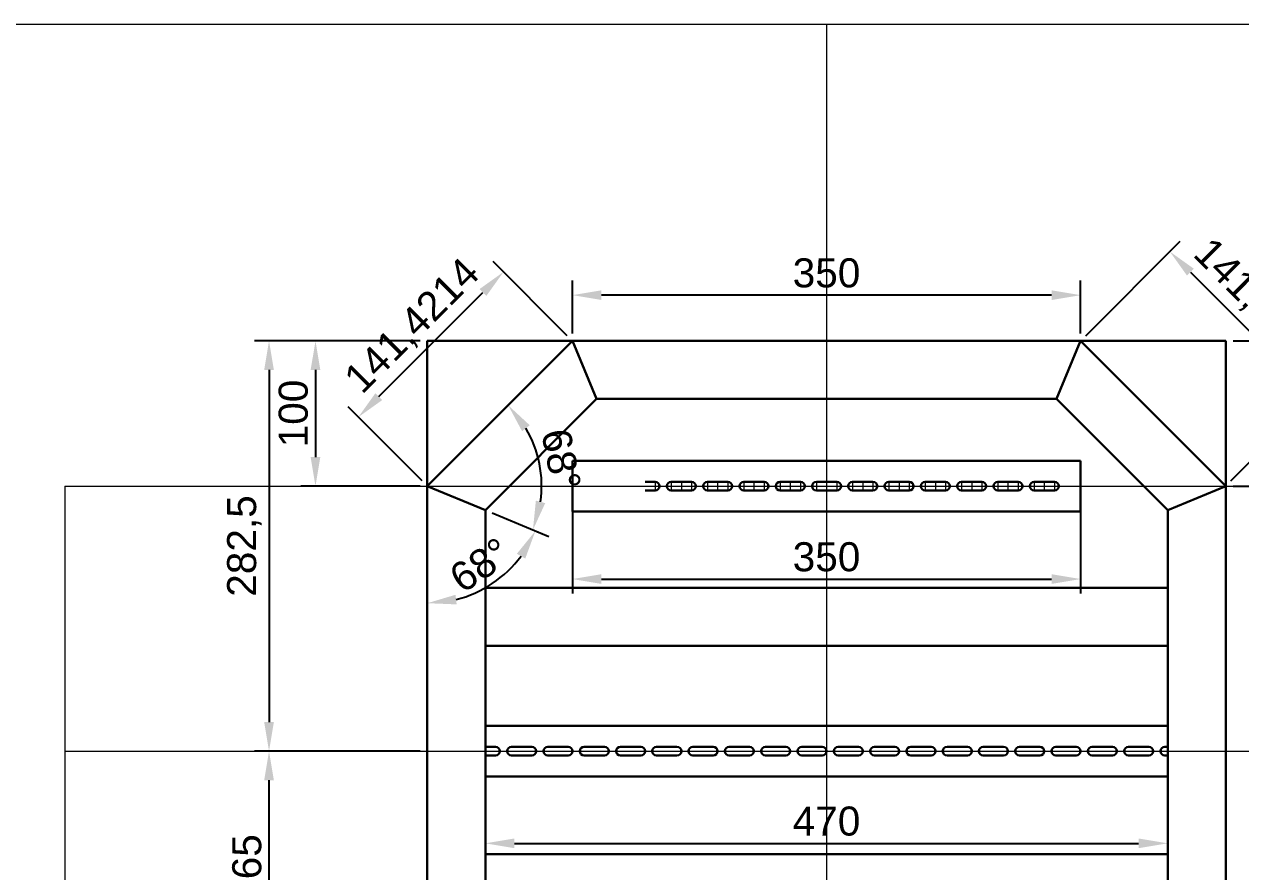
# Model space of a CAD drawing. Header units: millimetres. Extents: x 0 to 53000, y -591 to 24400.
# Drawn here: x 23037 to 23874, y 2660 to 3243 of the extents above; entities that cross this region are included whole.
import ezdxf

# ---------------------------------------------------------------- set-up
doc = ezdxf.new("R2010")
doc.units = ezdxf.units.MM
doc.layers.add('КК перф 40х60', color=6, linetype='Continuous', lineweight=30)
doc.layers.add('Основная', color=7, linetype='Continuous', lineweight=30)
doc.layers.add('Привязки', color=2, linetype='Continuous', lineweight=0, plot=False, transparency=0.8)
doc.layers.add('размеры', color=3, linetype='Continuous')
doc.styles.get("Standard").update_dxf_attribs({"font": 'arial.ttf'})
doc.dimstyles.new('ISO2', dxfattribs={"dimtxt": 20, "dimasz": 20, "dimexe": 10, "dimexo": 5, "dimgap": 5, "dimtad": 1, "dimdec": 4, "dimdsep": 46, "dimlunit": 6, "dimtxsty": 'Standard', "dimcen": 20, "dimadec": 0, "dimazin": 0, "dimtfac": 1, "dimtdec": 4, "dimtmove": 0, "dimatfit": 3, "dimfxl": 1, "dimtolj": 1, "dimtzin": 0, "dimarcsym": 0})

# ---------------------------------------------------------------- blocks, each defined once
blk = doc.blocks.new('*D246')
at = {"layer": 'Defpoints', "color": 0, "transparency": 16777216}
for p in [(23864.11, 2925), (23945.11, 2925), (23864.11, 2325)]:
    blk.add_point(p, dxfattribs=at)
at = {"layer": 'размеры', "color": 0, "lineweight": -2, "transparency": 16777216}
for p, q in [((23869.11, 2925), (23955.11, 2925)), ((23945.11, 2345), (23945.11, 2905)), ((23869.11, 2325), (23955.11, 2325))]:
    blk.add_line(p, q, dxfattribs=at)
at = {"layer": 'размеры', "color": 0, "transparency": 16777216}
for points in [[(23941.77, 2905), (23948.44, 2905), (23945.11, 2925)], [(23941.77, 2345), (23948.44, 2345), (23945.11, 2325)]]:
    blk.add_solid(points, dxfattribs=at)
at = {"layer": 'размеры', "color": 0, "transparency": 16777216, "insert": (23929.9, 2625), "char_height": 20, "attachment_point": 5, "rotation": 90}
blk.add_mtext('\\A1;600', dxfattribs=at)
blk = doc.blocks.new('*D247')
at = {"layer": 'Defpoints', "color": 0, "transparency": 16777216}
for p in [(23414.11, 3056.5), (23414.11, 3025), (23764.11, 3025)]:
    blk.add_point(p, dxfattribs=at)
at = {"layer": 'размеры', "color": 0, "lineweight": -2, "transparency": 16777216}
for p, q in [((23414.11, 3030), (23414.11, 3066.5)), ((23764.11, 3030), (23764.11, 3066.5)), ((23744.11, 3056.5), (23434.11, 3056.5))]:
    blk.add_line(p, q, dxfattribs=at)
at = {"layer": 'размеры', "color": 0, "transparency": 16777216}
for points in [[(23434.11, 3059.83), (23434.11, 3053.17), (23414.11, 3056.5)], [(23744.11, 3059.83), (23744.11, 3053.17), (23764.11, 3056.5)]]:
    blk.add_solid(points, dxfattribs=at)
at = {"layer": 'размеры', "color": 0, "transparency": 16777216, "insert": (23589.11, 3071.72), "char_height": 20, "attachment_point": 5}
blk.add_mtext('\\A1;350', dxfattribs=at)
blk = doc.blocks.new('*D200')
at = {"layer": 'Defpoints', "color": 0, "transparency": 16777216}
for p in [(23764.11, 3025), (23925.61, 2986.5), (23864.11, 2925)]:
    blk.add_point(p, dxfattribs=at)
at = {"layer": 'размеры', "color": 0, "lineweight": -2, "transparency": 16777216}
for p, q in [((23767.64, 3028.54), (23832.68, 3093.57)), ((23839.75, 3072.36), (23911.47, 3000.64)), ((23867.64, 2928.54), (23932.68, 2993.57))]:
    blk.add_line(p, q, dxfattribs=at)
at = {"layer": 'размеры', "color": 0, "transparency": 16777216}
for points in [[(23842.11, 3074.71), (23837.39, 3070), (23825.61, 3086.5)], [(23913.82, 3003), (23909.11, 2998.29), (23925.61, 2986.5)]]:
    blk.add_solid(points, dxfattribs=at)
at = {"layer": 'размеры', "color": 0, "transparency": 16777216, "insert": (23887.64, 3048.53), "char_height": 20, "attachment_point": 5, "rotation": 315}
blk.add_mtext('\\A1;141,4214', dxfattribs=at)
blk = doc.blocks.new('*D248')
at = {"layer": 'Defpoints', "color": 0, "transparency": 16777216}
for p in [(23366.61, 3072.5), (23414.11, 3025), (23314.11, 2925)]:
    blk.add_point(p, dxfattribs=at)
at = {"layer": 'размеры', "color": 0, "lineweight": -2, "transparency": 16777216}
for p, q in [((23410.57, 3028.54), (23359.54, 3079.57)), ((23280.75, 2986.64), (23352.47, 3058.36)), ((23310.57, 2928.54), (23259.54, 2979.57))]:
    blk.add_line(p, q, dxfattribs=at)
at = {"layer": 'размеры', "color": 0, "transparency": 16777216}
for points in [[(23350.11, 3060.71), (23354.82, 3056), (23366.61, 3072.5)], [(23278.39, 2989), (23283.11, 2984.29), (23266.61, 2972.5)]]:
    blk.add_solid(points, dxfattribs=at)
at = {"layer": 'размеры', "color": 0, "transparency": 16777216, "insert": (23304.57, 3034.53), "char_height": 20, "attachment_point": 5, "rotation": 45}
blk.add_mtext('\\A1;141,4214', dxfattribs=at)
blk = doc.blocks.new('*D201')
at = {"layer": 'Defpoints', "color": 0, "transparency": 16777216}
for p in [(23414.11, 2942.5), (23764.11, 2942.5), (23764.11, 2861)]:
    blk.add_point(p, dxfattribs=at)
at = {"layer": 'размеры', "color": 0, "lineweight": -2, "transparency": 16777216}
for p, q in [((23414.11, 2937.5), (23414.11, 2851)), ((23764.11, 2937.5), (23764.11, 2851)), ((23434.11, 2861), (23744.11, 2861))]:
    blk.add_line(p, q, dxfattribs=at)
at = {"layer": 'размеры', "color": 0, "transparency": 16777216}
for points in [[(23434.11, 2864.33), (23434.11, 2857.67), (23414.11, 2861)], [(23744.11, 2864.33), (23744.11, 2857.67), (23764.11, 2861)]]:
    blk.add_solid(points, dxfattribs=at)
at = {"layer": 'размеры', "color": 0, "transparency": 16777216, "insert": (23589.11, 2876.22), "char_height": 20, "attachment_point": 5}
blk.add_mtext('\\A1;350', dxfattribs=at)
blk = doc.blocks.new('*D250')
at = {"layer": 'Defpoints', "color": 0, "transparency": 16777216}
for p in [(23354.11, 2725), (23824.11, 2725), (23824.11, 2679)]:
    blk.add_point(p, dxfattribs=at)
at = {"layer": 'размеры', "color": 0, "lineweight": -2, "transparency": 16777216}
for p, q in [((23354.11, 2720), (23354.11, 2669)), ((23824.11, 2720), (23824.11, 2669)), ((23374.11, 2679), (23804.11, 2679))]:
    blk.add_line(p, q, dxfattribs=at)
at = {"layer": 'размеры', "color": 0, "transparency": 16777216}
for points in [[(23374.11, 2682.33), (23374.11, 2675.67), (23354.11, 2679)], [(23804.11, 2682.33), (23804.11, 2675.67), (23824.11, 2679)]]:
    blk.add_solid(points, dxfattribs=at)
at = {"layer": 'размеры', "color": 0, "transparency": 16777216, "insert": (23589.11, 2694.21), "char_height": 20, "attachment_point": 5}
blk.add_mtext('\\A1;470', dxfattribs=at)
blk = doc.blocks.new('*D253')
at = {"layer": 'Defpoints', "color": 0, "transparency": 16777216}
for p in [(23314.11, 2925), (23314.11, 2925), (23354.11, 2908.43), (23344.96, 2850.51), (23314.11, 2650)]:
    blk.add_point(p, dxfattribs=at)
at = {"layer": 'размеры', "color": 0, "lineweight": -2, "transparency": 16777216}
blk.add_line((23358.73, 2906.52), (23397.83, 2890.32), dxfattribs=at)
blk.add_arc((23314.11, 2925), 80.62, 284.25003, 323.24997, dxfattribs=at)
at = {"layer": 'размеры', "color": 0, "transparency": 16777216}
for points in [[(23375.81, 2878.41), (23381.6, 2875.11), (23388.59, 2894.15)], [(23334.37, 2843.55), (23333.54, 2850.17), (23314.11, 2844.38)]]:
    blk.add_solid(points, dxfattribs=at)
at = {"layer": 'размеры', "color": 0, "transparency": 16777216, "insert": (23350.45, 2870.61), "char_height": 20, "attachment_point": 5, "rotation": 33.75}
blk.add_mtext('\\A1;68°', dxfattribs=at)
blk = doc.blocks.new('*D254')
at = {"layer": 'Defpoints', "color": 0, "transparency": 16777216}
for p in [(23384.82, 2995.71), (23314.11, 2925), (23314.11, 2925), (23392.88, 2925), (23354.11, 2908.43)]:
    blk.add_point(p, dxfattribs=at)
at = {"layer": 'размеры', "color": 0, "lineweight": -2, "transparency": 16777216}
blk.add_line((23358.73, 2906.52), (23396.12, 2891.03), dxfattribs=at)
blk.add_arc((23314.11, 2925), 78.77, 352.08664, 30.41336, dxfattribs=at)
at = {"layer": 'размеры', "color": 0, "transparency": 16777216}
for points in [[(23379.4, 2962.84), (23384.68, 2966.92), (23369.81, 2980.7)], [(23395.35, 2913.28), (23388.91, 2915.03), (23386.88, 2894.86)]]:
    blk.add_solid(points, dxfattribs=at)
at = {"layer": 'размеры', "color": 0, "transparency": 16777216, "insert": (23406.29, 2943.34), "char_height": 20, "attachment_point": 5, "rotation": 281.25}
blk.add_mtext('\\A1;68°', dxfattribs=at)
blk = doc.blocks.new('*D255')
at = {"layer": 'Defpoints', "color": 0, "transparency": 16777216}
for p in [(23314.11, 3025), (23237.11, 2925), (23314.11, 2925)]:
    blk.add_point(p, dxfattribs=at)
at = {"layer": 'размеры', "color": 0, "lineweight": -2, "transparency": 16777216}
for p, q in [((23309.11, 3025), (23227.11, 3025)), ((23237.11, 3005), (23237.11, 2945)), ((23309.11, 2925), (23227.11, 2925))]:
    blk.add_line(p, q, dxfattribs=at)
at = {"layer": 'размеры', "color": 0, "transparency": 16777216}
for points in [[(23233.77, 3005), (23240.44, 3005), (23237.11, 3025)], [(23233.77, 2945), (23240.44, 2945), (23237.11, 2925)]]:
    blk.add_solid(points, dxfattribs=at)
at = {"layer": 'размеры', "color": 0, "transparency": 16777216, "insert": (23221.9, 2975), "char_height": 20, "attachment_point": 5, "rotation": 90}
blk.add_mtext('\\A1;100', dxfattribs=at)
blk = doc.blocks.new('*D203')
at = {"layer": 'Defpoints', "color": 0, "transparency": 16777216}
for p in [(23314.11, 3025), (23205.11, 2742.5), (23314.11, 2742.5)]:
    blk.add_point(p, dxfattribs=at)
at = {"layer": 'размеры', "color": 0, "lineweight": -2, "transparency": 16777216}
for p, q in [((23309.11, 3025), (23195.11, 3025)), ((23205.11, 3005), (23205.11, 2762.5)), ((23309.11, 2742.5), (23195.11, 2742.5))]:
    blk.add_line(p, q, dxfattribs=at)
at = {"layer": 'размеры', "color": 0, "transparency": 16777216}
for points in [[(23201.77, 3005), (23208.44, 3005), (23205.11, 3025)], [(23201.77, 2762.5), (23208.44, 2762.5), (23205.11, 2742.5)]]:
    blk.add_solid(points, dxfattribs=at)
at = {"layer": 'размеры', "color": 0, "transparency": 16777216, "insert": (23188.09, 2883.75), "char_height": 20, "attachment_point": 5, "rotation": 90}
blk.add_mtext('\\A1;282,5', dxfattribs=at)
blk = doc.blocks.new('*D204')
at = {"layer": 'Defpoints', "color": 0, "transparency": 16777216}
for p in [(23205.11, 2742.5), (23314.11, 2742.5), (23354.11, 2577.5)]:
    blk.add_point(p, dxfattribs=at)
at = {"layer": 'размеры', "color": 0, "lineweight": -2, "transparency": 16777216}
for p, q in [((23309.11, 2742.5), (23195.11, 2742.5)), ((23205.11, 2597.5), (23205.11, 2722.5)), ((23349.11, 2577.5), (23195.11, 2577.5))]:
    blk.add_line(p, q, dxfattribs=at)
at = {"layer": 'размеры', "color": 0, "transparency": 16777216}
for points in [[(23201.77, 2722.5), (23208.44, 2722.5), (23205.11, 2742.5)], [(23201.77, 2597.5), (23208.44, 2597.5), (23205.11, 2577.5)]]:
    blk.add_solid(points, dxfattribs=at)
at = {"layer": 'размеры', "color": 0, "transparency": 16777216, "insert": (23189.9, 2662.01), "char_height": 20, "attachment_point": 5, "rotation": 90}
blk.add_mtext('\\A1;165', dxfattribs=at)
blk = doc.blocks.new('*D252')
at = {"layer": 'Defpoints', "color": 0, "transparency": 16777216}
for p in [(23864.11, 3025), (23864.11, 2275), (24003.27, 2275)]:
    blk.add_point(p, dxfattribs=at)
at = {"layer": 'размеры', "color": 0, "lineweight": -2, "transparency": 16777216}
for p, q in [((23869.11, 3025), (24013.27, 3025)), ((24003.27, 3005), (24003.27, 2295)), ((23869.11, 2275), (24013.27, 2275))]:
    blk.add_line(p, q, dxfattribs=at)
at = {"layer": 'размеры', "color": 0, "transparency": 16777216}
for points in [[(23999.93, 3005), (24006.6, 3005), (24003.27, 3025)], [(23999.93, 2295), (24006.6, 2295), (24003.27, 2275)]]:
    blk.add_solid(points, dxfattribs=at)
at = {"layer": 'размеры', "color": 0, "transparency": 16777216, "insert": (23988.06, 2650), "char_height": 20, "attachment_point": 5, "rotation": 90}
blk.add_mtext('\\A1;750', dxfattribs=at)

msp = doc.modelspace()

# ---------------------------------------------------------------- linework, layer by layer
at = {"layer": 'КК перф 40х60'}
for p, q in [((23314.1081, 2925), (23414.1081, 3025)), ((23414.1081, 3025), (23589.1081, 3025)), ((23414.1081, 3025), (23430.67664, 2985)), ((23764.1081, 3025), (23589.1081, 3025)), ((23764.1081, 3025), (23747.53955, 2985)), ((23864.1081, 2925), (23764.1081, 3025)), ((23314.1081, 2925), (23384.81877, 2995.71068)), ((23864.1081, 2925), (23793.39742, 2995.71068)), ((23430.67664, 2985), (23354.1081, 2908.43146)), ((23589.1081, 2985), (23430.67664, 2985)), ((23589.1081, 2985), (23747.53955, 2985)), ((23747.53955, 2985), (23824.1081, 2908.43146)), ((23314.1081, 2925), (23314.1081, 2650)), ((23354.1081, 2908.43146), (23314.1081, 2925)), ((23314.1081, 2925), (23354.1081, 2908.43146)), ((23824.1081, 2908.43146), (23864.1081, 2925)), ((23864.1081, 2925), (23824.1081, 2908.43146)), ((23864.1081, 2925), (23864.1081, 2650)), ((23354.1081, 2650), (23354.1081, 2908.43146)), ((23824.1081, 2650), (23824.1081, 2908.43146)), ((23354.1081, 2815), (23354.1081, 2855)), ((23354.1081, 2855), (23824.1081, 2855)), ((23354.1081, 2825), (23354.1081, 2815)), ((23354.1081, 2815), (23824.1081, 2815)), ((23354.1081, 2671.56854), (23824.1081, 2671.56854))]:
    msp.add_line(p, q, dxfattribs=at)
at = {"layer": 'Основная'}
for p, q in [((23314.1081, 3025), (23864.1081, 3025)), ((23314.1081, 2275), (23314.1081, 3025)), ((23314.1081, 3025), (23414.1081, 3025)), ((23314.1081, 3025), (23314.1081, 2925)), ((23314.1081, 2925), (23414.1081, 3025)), ((23864.1081, 2925), (23764.1081, 3025)), ((23864.1081, 3025), (23864.1081, 2275)), ((23414.10809, 2942.5), (23414.1081, 2907.5)), ((23414.10809, 2942.5), (23764.1081, 2942.5)), ((23730.67664, 2942.5), (23747.53955, 2942.5)), ((23764.1081, 2942.5), (23764.1081, 2907.5)), ((23471.1081, 2927.99998), (23464.1081, 2927.99998)), ((23474.1081, 2924.99998), (23474.1081, 2924.99998)), ((23489.1081, 2928.00001), (23482.1081, 2928.00001)), ((23496.1081, 2928), (23489.1081, 2928)), ((23499.1081, 2925), (23499.1081, 2925)), ((23514.1081, 2927.99999), (23507.1081, 2927.99999)), ((23521.1081, 2927.99999), (23514.1081, 2927.99999)), ((23524.1081, 2924.99999), (23524.1081, 2924.99999)), ((23539.1081, 2927.99999), (23532.1081, 2927.99999)), ((23546.1081, 2927.99999), (23539.1081, 2927.99999)), ((23549.1081, 2924.99999), (23549.1081, 2924.99999)), ((23564.1081, 2928), (23557.1081, 2928)), ((23571.1081, 2927.99999), (23564.1081, 2927.99999)), ((23574.1081, 2924.99999), (23574.1081, 2924.99999)), ((23589.1081, 2928.00001), (23582.1081, 2928.00001)), ((23596.1081, 2928), (23589.1081, 2928)), ((23599.1081, 2925), (23599.1081, 2925)), ((23614.1081, 2928.00001), (23607.1081, 2928.00001)), ((23614.1081, 2928.00001), (23607.1081, 2928.00001)), ((23621.1081, 2928.00001), (23614.1081, 2928.00001)), ((23621.1081, 2928), (23614.1081, 2928)), ((23624.1081, 2925.00001), (23624.1081, 2925.00001)), ((23624.1081, 2925), (23624.1081, 2925)), ((23639.1081, 2928.00002), (23632.1081, 2928.00002)), ((23646.1081, 2928.00001), (23639.1081, 2928.00001)), ((23649.1081, 2925.00001), (23649.1081, 2925.00001)), ((23664.1081, 2928.00002), (23657.1081, 2928.00002)), ((23671.1081, 2928.00002), (23664.1081, 2928.00002)), ((23674.1081, 2925.00002), (23674.1081, 2925.00002)), ((23689.1081, 2928.00001), (23682.1081, 2928.00001)), ((23696.1081, 2928), (23689.1081, 2928)), ((23699.1081, 2925), (23699.1081, 2925)), ((23714.1081, 2928.00001), (23707.1081, 2928.00001)), ((23721.1081, 2928.00001), (23714.1081, 2928.00001)), ((23724.1081, 2925.00001), (23724.1081, 2925.00001)), ((23739.1081, 2928.00002), (23732.1081, 2928.00002)), ((23746.1081, 2928.00001), (23739.1081, 2928.00001)), ((23749.1081, 2925.00001), (23749.1081, 2925.00001)), ((23464.1081, 2921.99998), (23471.1081, 2921.99998)), ((23482.1081, 2922.00001), (23489.1081, 2922.00001)), ((23489.1081, 2922), (23496.1081, 2922)), ((23507.1081, 2921.99999), (23514.1081, 2921.99999)), ((23514.1081, 2921.99999), (23521.1081, 2921.99999)), ((23532.1081, 2921.99999), (23539.1081, 2921.99999)), ((23539.1081, 2921.99999), (23546.1081, 2921.99999)), ((23557.1081, 2922), (23564.1081, 2922)), ((23564.1081, 2921.99999), (23571.1081, 2921.99999)), ((23582.1081, 2922.00001), (23589.1081, 2922.00001)), ((23589.1081, 2922), (23596.1081, 2922)), ((23607.1081, 2922.00001), (23614.1081, 2922.00001)), ((23607.1081, 2922.00001), (23614.1081, 2922.00001)), ((23614.1081, 2922.00001), (23621.1081, 2922.00001)), ((23614.1081, 2922), (23621.1081, 2922)), ((23632.1081, 2922.00002), (23639.1081, 2922.00002)), ((23639.1081, 2922.00001), (23646.1081, 2922.00001)), ((23657.1081, 2922.00002), (23664.1081, 2922.00002)), ((23664.1081, 2922.00002), (23671.1081, 2922.00002)), ((23682.1081, 2922.00001), (23689.1081, 2922.00001)), ((23689.1081, 2922), (23696.1081, 2922)), ((23707.1081, 2922.00001), (23714.1081, 2922.00001)), ((23714.1081, 2922.00001), (23721.1081, 2922.00001)), ((23732.1081, 2922.00002), (23739.1081, 2922.00002)), ((23739.1081, 2922.00001), (23746.1081, 2922.00001)), ((23414.1081, 2907.5), (23455.67664, 2907.50001)), ((23455.67664, 2907.5), (23480.67664, 2907.50001)), ((23480.67664, 2907.50001), (23589.1081, 2907.50001)), ((23589.1081, 2907.5), (23730.67664, 2907.5)), ((23730.67664, 2907.5), (23764.1081, 2907.5)), ((23354.1081, 2760), (23379.1081, 2760)), ((23379.1081, 2760), (23404.1081, 2760)), ((23404.1081, 2760), (23429.1081, 2760)), ((23429.1081, 2760), (23454.1081, 2760)), ((23454.1081, 2760), (23479.1081, 2760)), ((23479.1081, 2760), (23504.1081, 2760)), ((23504.1081, 2760), (23529.1081, 2760)), ((23529.1081, 2760), (23554.1081, 2760)), ((23554.1081, 2760), (23579.1081, 2760)), ((23579.1081, 2760), (23604.1081, 2760)), ((23604.1081, 2760), (23629.1081, 2760)), ((23629.1081, 2760), (23654.1081, 2760)), ((23654.1081, 2760), (23679.1081, 2760)), ((23679.1081, 2760), (23704.1081, 2760)), ((23704.1081, 2760), (23729.1081, 2760)), ((23729.1081, 2760), (23754.1081, 2760)), ((23754.1081, 2760), (23779.1081, 2760)), ((23779.1081, 2760), (23804.1081, 2760)), ((23804.1081, 2760), (23824.1081, 2760)), ((23361.10809, 2745.5), (23354.1081, 2745.5)), ((23364.10809, 2742.5), (23364.10809, 2742.5)), ((23379.1081, 2745.50001), (23372.10809, 2745.50001)), ((23386.10809, 2745.5), (23379.1081, 2745.5)), ((23389.10809, 2742.5), (23389.10809, 2742.5)), ((23404.1081, 2745.50001), (23397.10809, 2745.50001)), ((23411.10809, 2745.5), (23404.1081, 2745.5)), ((23414.10809, 2742.5), (23414.10809, 2742.5)), ((23429.1081, 2745.50001), (23422.10809, 2745.50001)), ((23436.10809, 2745.5), (23429.1081, 2745.5)), ((23439.10809, 2742.5), (23439.10809, 2742.5)), ((23454.1081, 2745.50001), (23447.10809, 2745.50001)), ((23461.10809, 2745.5), (23454.1081, 2745.5)), ((23464.10809, 2742.5), (23464.10809, 2742.5)), ((23479.1081, 2745.50001), (23472.10809, 2745.50001)), ((23486.10809, 2745.5), (23479.1081, 2745.5)), ((23489.10809, 2742.5), (23489.10809, 2742.5)), ((23504.1081, 2745.50001), (23497.10809, 2745.50001)), ((23511.10809, 2745.5), (23504.1081, 2745.5)), ((23514.10809, 2742.5), (23514.10809, 2742.5)), ((23529.1081, 2745.50001), (23522.10809, 2745.50001)), ((23536.10809, 2745.5), (23529.1081, 2745.5)), ((23539.10809, 2742.5), (23539.10809, 2742.5)), ((23554.1081, 2745.50001), (23547.10809, 2745.50001)), ((23561.10809, 2745.5), (23554.1081, 2745.5)), ((23564.10809, 2742.5), (23564.10809, 2742.5)), ((23579.1081, 2745.50001), (23572.10809, 2745.50001)), ((23586.10809, 2745.5), (23579.1081, 2745.5)), ((23589.10809, 2742.5), (23589.10809, 2742.5)), ((23604.1081, 2745.50001), (23597.10809, 2745.50001)), ((23611.10809, 2745.5), (23604.1081, 2745.5)), ((23614.10809, 2742.5), (23614.10809, 2742.5)), ((23629.1081, 2745.50001), (23622.10809, 2745.50001)), ((23636.10809, 2745.5), (23629.1081, 2745.5)), ((23639.10809, 2742.5), (23639.10809, 2742.5)), ((23654.1081, 2745.50001), (23647.10809, 2745.50001)), ((23661.10809, 2745.5), (23654.1081, 2745.5)), ((23664.10809, 2742.5), (23664.10809, 2742.5)), ((23679.1081, 2745.50001), (23672.10809, 2745.50001)), ((23686.10809, 2745.5), (23679.1081, 2745.5)), ((23689.10809, 2742.5), (23689.10809, 2742.5)), ((23704.1081, 2745.50001), (23697.10809, 2745.50001)), ((23711.10809, 2745.5), (23704.1081, 2745.5)), ((23714.10809, 2742.5), (23714.10809, 2742.5)), ((23729.1081, 2745.50001), (23722.10809, 2745.50001)), ((23736.10809, 2745.5), (23729.1081, 2745.5)), ((23739.10809, 2742.5), (23739.10809, 2742.5)), ((23754.1081, 2745.50001), (23747.10809, 2745.50001)), ((23761.10809, 2745.5), (23754.1081, 2745.5)), ((23764.10809, 2742.5), (23764.10809, 2742.5)), ((23779.1081, 2745.50001), (23772.10809, 2745.50001)), ((23786.10809, 2745.5), (23779.1081, 2745.5)), ((23789.10809, 2742.5), (23789.10809, 2742.5)), ((23804.1081, 2745.50001), (23797.10809, 2745.50001)), ((23811.10809, 2745.5), (23804.1081, 2745.5)), ((23814.10809, 2742.5), (23814.10809, 2742.5)), ((23824.1081, 2745.50001), (23822.10809, 2745.50001)), ((23354.1081, 2739.5), (23361.10809, 2739.5)), ((23372.10809, 2739.50001), (23379.1081, 2739.50001)), ((23379.1081, 2739.5), (23386.10809, 2739.5)), ((23397.10809, 2739.50001), (23404.1081, 2739.50001)), ((23404.1081, 2739.5), (23411.10809, 2739.5)), ((23422.10809, 2739.50001), (23429.1081, 2739.50001)), ((23429.1081, 2739.5), (23436.10809, 2739.5)), ((23447.10809, 2739.50001), (23454.1081, 2739.50001)), ((23454.1081, 2739.5), (23461.10809, 2739.5)), ((23472.10809, 2739.50001), (23479.1081, 2739.50001)), ((23479.1081, 2739.5), (23486.10809, 2739.5)), ((23497.10809, 2739.50001), (23504.1081, 2739.50001)), ((23504.1081, 2739.5), (23511.10809, 2739.5)), ((23522.10809, 2739.50001), (23529.1081, 2739.50001)), ((23529.1081, 2739.5), (23536.10809, 2739.5)), ((23547.10809, 2739.50001), (23554.1081, 2739.50001)), ((23554.1081, 2739.5), (23561.10809, 2739.5)), ((23572.10809, 2739.50001), (23579.1081, 2739.50001)), ((23579.1081, 2739.5), (23586.10809, 2739.5)), ((23597.10809, 2739.50001), (23604.1081, 2739.50001)), ((23604.1081, 2739.5), (23611.10809, 2739.5)), ((23622.10809, 2739.50001), (23629.1081, 2739.50001)), ((23629.1081, 2739.5), (23636.10809, 2739.5)), ((23647.10809, 2739.50001), (23654.1081, 2739.50001)), ((23654.1081, 2739.5), (23661.10809, 2739.5)), ((23672.10809, 2739.50001), (23679.1081, 2739.50001)), ((23679.1081, 2739.5), (23686.10809, 2739.5)), ((23697.10809, 2739.50001), (23704.1081, 2739.50001)), ((23704.1081, 2739.5), (23711.10809, 2739.5)), ((23722.10809, 2739.50001), (23729.1081, 2739.50001)), ((23729.1081, 2739.5), (23736.10809, 2739.5)), ((23747.10809, 2739.50001), (23754.1081, 2739.50001)), ((23754.1081, 2739.5), (23761.10809, 2739.5)), ((23772.10809, 2739.50001), (23779.1081, 2739.50001)), ((23779.1081, 2739.5), (23786.10809, 2739.5)), ((23797.10809, 2739.50001), (23804.1081, 2739.50001)), ((23804.1081, 2739.5), (23811.10809, 2739.5)), ((23822.10809, 2739.50001), (23824.1081, 2739.50001)), ((23354.1081, 2725), (23379.1081, 2725.00001)), ((23379.1081, 2725), (23404.1081, 2725.00001)), ((23404.1081, 2725), (23429.1081, 2725.00001)), ((23429.1081, 2725), (23454.1081, 2725.00001)), ((23454.1081, 2725), (23479.1081, 2725.00001)), ((23479.1081, 2725), (23504.1081, 2725.00001)), ((23504.1081, 2725), (23529.1081, 2725.00001)), ((23529.1081, 2725), (23554.1081, 2725.00001)), ((23554.1081, 2725), (23579.1081, 2725.00001)), ((23579.1081, 2725), (23604.1081, 2725.00001)), ((23604.1081, 2725), (23629.1081, 2725.00001)), ((23629.1081, 2725), (23654.1081, 2725.00001)), ((23654.1081, 2725), (23679.1081, 2725.00001)), ((23679.1081, 2725), (23704.1081, 2725.00001)), ((23704.1081, 2725), (23729.1081, 2725.00001)), ((23729.1081, 2725), (23754.1081, 2725.00001)), ((23754.1081, 2725), (23779.1081, 2725.00001)), ((23779.1081, 2725), (23804.1081, 2725.00001)), ((23804.1081, 2725), (23824.1081, 2725))]:
    msp.add_line(p, q, dxfattribs=at)
for centre, start, end in [((23471.1081, 2924.99998), 0, 90), ((23471.1081, 2924.99998), 270, 0), ((23482.1081, 2925.00001), 90, 180), ((23482.1081, 2925.00001), 180, 270), ((23496.1081, 2925), 0, 90), ((23496.1081, 2925), 270, 0), ((23507.1081, 2924.99999), 90, 180), ((23507.1081, 2924.99999), 180, 270), ((23521.1081, 2924.99999), 0, 90), ((23521.1081, 2924.99999), 270, 0), ((23532.1081, 2924.99999), 90, 180), ((23532.1081, 2924.99999), 180, 270), ((23546.1081, 2924.99999), 0, 90), ((23546.1081, 2924.99999), 270, 0), ((23557.1081, 2925), 90, 180), ((23557.1081, 2925), 180, 270), ((23571.1081, 2924.99999), 0, 90), ((23571.1081, 2924.99999), 270, 0), ((23582.1081, 2925.00001), 90, 180), ((23582.1081, 2925.00001), 180, 270), ((23596.1081, 2925), 0, 90), ((23596.1081, 2925), 270, 0), ((23607.1081, 2925.00001), 90, 180), ((23607.1081, 2925.00001), 90, 180), ((23607.1081, 2925.00001), 180, 270), ((23607.1081, 2925.00001), 180, 270), ((23621.1081, 2925.00001), 0, 90), ((23621.1081, 2925), 0, 90), ((23621.1081, 2925.00001), 270, 0), ((23621.1081, 2925), 270, 0), ((23632.1081, 2925.00002), 90, 180), ((23632.1081, 2925.00002), 180, 270), ((23646.1081, 2925.00001), 0, 90), ((23646.1081, 2925.00001), 270, 0), ((23657.1081, 2925.00002), 90, 180), ((23657.1081, 2925.00002), 180, 270), ((23671.1081, 2925.00002), 0, 90), ((23671.1081, 2925.00002), 270, 0), ((23682.1081, 2925.00001), 90, 180), ((23682.1081, 2925.00001), 180, 270), ((23696.1081, 2925), 0, 90), ((23696.1081, 2925), 270, 0), ((23707.1081, 2925.00001), 90, 180), ((23707.1081, 2925.00001), 180, 270), ((23721.1081, 2925.00001), 0, 90), ((23721.1081, 2925.00001), 270, 0), ((23732.1081, 2925.00002), 90, 180), ((23732.1081, 2925.00002), 180, 270), ((23746.1081, 2925.00001), 0, 90), ((23746.1081, 2925.00001), 270, 0), ((23361.10809, 2742.5), 0, 90), ((23361.10809, 2742.5), 270, 0), ((23372.10809, 2742.50001), 90, 180), ((23372.10809, 2742.50001), 180, 270), ((23386.10809, 2742.5), 0, 90), ((23386.10809, 2742.5), 270, 0), ((23397.10809, 2742.50001), 90, 180), ((23397.10809, 2742.50001), 180, 270), ((23411.10809, 2742.5), 0, 90), ((23411.10809, 2742.5), 270, 0), ((23422.10809, 2742.50001), 90, 180), ((23422.10809, 2742.50001), 180, 270), ((23436.10809, 2742.5), 0, 90), ((23436.10809, 2742.5), 270, 0), ((23447.10809, 2742.50001), 90, 180), ((23447.10809, 2742.50001), 180, 270), ((23461.10809, 2742.5), 0, 90), ((23461.10809, 2742.5), 270, 0), ((23472.10809, 2742.50001), 90, 180), ((23472.10809, 2742.50001), 180, 270), ((23486.10809, 2742.5), 0, 90), ((23486.10809, 2742.5), 270, 0), ((23497.10809, 2742.50001), 90, 180), ((23497.10809, 2742.50001), 180, 270), ((23511.10809, 2742.5), 0, 90), ((23511.10809, 2742.5), 270, 0), ((23522.10809, 2742.50001), 90, 180), ((23522.10809, 2742.50001), 180, 270), ((23536.10809, 2742.5), 0, 90), ((23536.10809, 2742.5), 270, 0), ((23547.10809, 2742.50001), 90, 180), ((23547.10809, 2742.50001), 180, 270), ((23561.10809, 2742.5), 0, 90), ((23561.10809, 2742.5), 270, 0), ((23572.10809, 2742.50001), 90, 180), ((23572.10809, 2742.50001), 180, 270), ((23586.10809, 2742.5), 0, 90), ((23586.10809, 2742.5), 270, 0), ((23597.10809, 2742.50001), 90, 180), ((23597.10809, 2742.50001), 180, 270), ((23611.10809, 2742.5), 0, 90), ((23611.10809, 2742.5), 270, 0), ((23622.10809, 2742.50001), 90, 180), ((23622.10809, 2742.50001), 180, 270), ((23636.10809, 2742.5), 0, 90), ((23636.10809, 2742.5), 270, 0), ((23647.10809, 2742.50001), 90, 180), ((23647.10809, 2742.50001), 180, 270), ((23661.10809, 2742.5), 0, 90), ((23661.10809, 2742.5), 270, 0), ((23672.10809, 2742.50001), 90, 180), ((23672.10809, 2742.50001), 180, 270), ((23686.10809, 2742.5), 0, 90), ((23686.10809, 2742.5), 270, 0), ((23697.10809, 2742.50001), 90, 180), ((23697.10809, 2742.50001), 180, 270), ((23711.10809, 2742.5), 0, 90), ((23711.10809, 2742.5), 270, 0), ((23722.10809, 2742.50001), 90, 180), ((23722.10809, 2742.50001), 180, 270), ((23736.10809, 2742.5), 0, 90), ((23736.10809, 2742.5), 270, 0), ((23747.10809, 2742.50001), 90, 180), ((23747.10809, 2742.50001), 180, 270), ((23761.10809, 2742.5), 0, 90), ((23761.10809, 2742.5), 270, 0), ((23772.10809, 2742.50001), 90, 180), ((23772.10809, 2742.50001), 180, 270), ((23786.10809, 2742.5), 0, 90), ((23786.10809, 2742.5), 270, 0), ((23797.10809, 2742.50001), 90, 180), ((23797.10809, 2742.50001), 180, 270), ((23811.10809, 2742.5), 0, 90), ((23811.10809, 2742.5), 270, 0), ((23822.10809, 2742.50001), 90, 180), ((23822.10809, 2742.50001), 180, 270)]:
    msp.add_arc(centre, 3, start, end, dxfattribs=at)
at = {"layer": 'Привязки'}
for p, q in [((21940.24933, 3243), (23139.24933, 3243)), ((23086.1081, 3243), (24285.1081, 3243)), ((23589.1081, 3243), (23589.1081, 2112)), ((23064.39056, 2925), (25356.1081, 2925)), ((23064.39056, 2925), (23064.39056, 2325)), ((23454.1081, 2924.99998), (23474.1081, 2924.99998)), ((23471.1081, 2927.99998), (23471.1081, 2921.99998)), ((23479.1081, 2925), (23499.1081, 2925)), ((23482.1081, 2928.00001), (23482.1081, 2922.00001)), ((23489.1081, 2928.00001), (23489.1081, 2922)), ((23496.1081, 2928), (23496.1081, 2922)), ((23504.1081, 2924.99999), (23524.1081, 2924.99999)), ((23507.1081, 2927.99999), (23507.1081, 2921.99999)), ((23514.1081, 2927.99999), (23514.1081, 2921.99999)), ((23521.1081, 2927.99999), (23521.1081, 2921.99999)), ((23529.1081, 2924.99999), (23549.1081, 2924.99999)), ((23532.1081, 2927.99999), (23532.1081, 2921.99999)), ((23539.1081, 2927.99999), (23539.1081, 2921.99999)), ((23546.1081, 2927.99999), (23546.1081, 2921.99999)), ((23554.1081, 2924.99999), (23574.1081, 2924.99999)), ((23557.1081, 2928), (23557.1081, 2922)), ((23564.1081, 2928), (23564.1081, 2921.99999)), ((23571.1081, 2927.99999), (23571.1081, 2921.99999)), ((23579.1081, 2925), (23599.1081, 2925)), ((23582.1081, 2928.00001), (23582.1081, 2922.00001)), ((23589.1081, 2928.00001), (23589.1081, 2922)), ((23596.1081, 2928), (23596.1081, 2922)), ((23604.1081, 2925.00001), (23624.1081, 2925.00001)), ((23607.1081, 2928.00001), (23607.1081, 2922.00001)), ((23614.1081, 2928.00001), (23614.1081, 2922.00001)), ((23621.1081, 2928.00001), (23621.1081, 2922.00001)), ((23629.1081, 2925.00001), (23649.1081, 2925.00001)), ((23632.1081, 2928.00002), (23632.1081, 2922.00002)), ((23639.1081, 2928.00002), (23639.1081, 2922.00001)), ((23646.1081, 2928.00001), (23646.1081, 2922.00001)), ((23654.1081, 2925.00002), (23674.1081, 2925.00002)), ((23657.1081, 2928.00002), (23657.1081, 2922.00002)), ((23664.1081, 2928.00002), (23664.1081, 2922.00002)), ((23671.1081, 2928.00002), (23671.1081, 2922.00002)), ((23679.1081, 2925), (23699.1081, 2925)), ((23682.1081, 2928.00001), (23682.1081, 2922.00001)), ((23689.1081, 2928.00001), (23689.1081, 2922)), ((23696.1081, 2928), (23696.1081, 2922)), ((23704.1081, 2925.00001), (23724.1081, 2925.00001)), ((23707.1081, 2928.00001), (23707.1081, 2922.00001)), ((23714.1081, 2928.00001), (23714.1081, 2922.00001)), ((23721.1081, 2928.00001), (23721.1081, 2922.00001)), ((23729.1081, 2925.00001), (23749.1081, 2925.00001)), ((23732.1081, 2928.00002), (23732.1081, 2922.00002)), ((23739.1081, 2928.00002), (23739.1081, 2922.00001)), ((23746.1081, 2928.00001), (23746.1081, 2922.00001)), ((23864.1081, 2925), (23864.1081, 2825)), ((23864.1081, 2825), (23864.1081, 2725)), ((23064.39056, 2742.5), (25356.1081, 2742.5)), ((23864.1081, 2725), (23864.1081, 2625))]:
    msp.add_line(p, q, dxfattribs=at)

# ---------------------------------------------------------------- dimensions: what is measured, and where the dimension line sits
at = {"layer": 'размеры'}
for p1, p2, distance, picture, middle in [((23764.1081, 3025), (23864.1081, 2925), 86.97413, '*D200', (23887.64242, 3048.53432)), ((23314.1081, 2925), (23414.1081, 3025), 67.17514, '*D248', (23304.57378, 3034.53432))]:
    dim = msp.add_aligned_dim(p1=p1, p2=p2, distance=distance, dimstyle='ISO2', dxfattribs=at)
    dim.commit()
    dim.dimension.update_dxf_attribs({"geometry": picture, "text_midpoint": middle})
for base, p1, p2, picture, middle in [((23414.1081, 3056.5), (23764.1081, 3025), (23414.1081, 3025), '*D247', (23589.1081, 3071.71828)), ((23764.1081, 2861), (23414.10809, 2942.5), (23764.1081, 2942.5), '*D201', (23589.1081, 2876.21828)), ((23824.1081, 2679), (23354.1081, 2725), (23824.1081, 2725), '*D250', (23589.1081, 2694.21146))]:
    dim = msp.add_linear_dim(base=base, p1=p1, p2=p2, dimstyle='ISO2', dxfattribs=at)
    dim.commit()
    dim.dimension.update_dxf_attribs({"geometry": picture, "text_midpoint": middle})
for base, p1, p2, picture, middle in [((23205.1081, 2742.5), (23314.1081, 3025), (23314.1081, 2742.5), '*D203', (23188.089, 2883.75)), ((23237.1081, 2925), (23314.1081, 3025), (23314.1081, 2925), '*D255', (23221.89664, 2975)), ((24003.26796, 2275), (23864.1081, 3025), (23864.1081, 2275), '*D252', (23988.0565, 2650)), ((23945.1081, 2925), (23864.1081, 2325), (23864.1081, 2925), '*D246', (23929.89664, 2625))]:
    dim = msp.add_linear_dim(base=base, p1=p1, p2=p2, angle=90, dimstyle='ISO2', dxfattribs=at)
    dim.commit()
    dim.dimension.update_dxf_attribs({"geometry": picture, "text_midpoint": middle})
for base, line1, line2, picture, middle in [((23392.879919, 2925), ((23314.108097, 2925), (23354.108097, 2908.431458)), ((23314.108097, 2925), (23384.818775, 2995.710678)), '*D254', (23406.285516, 2943.335229)), ((23344.96102, 2850.51445), ((23314.1081, 2925), (23314.1081, 2650)), ((23314.1081, 2925), (23354.1081, 2908.43146)), '*D253', (23350.44857, 2870.61264))]:
    dim = msp.add_angular_dim_2l(base=base, line1=line1, line2=line2, dimstyle='ISO2', dxfattribs=at)
    dim.commit()
    dim.dimension.update_dxf_attribs({"geometry": picture, "text_midpoint": middle})
dim = msp.add_linear_dim(base=(23205.1081, 2742.5), p1=(23354.1081, 2577.50001), p2=(23314.1081, 2742.5), angle=90, dimstyle='ISO2', dxfattribs=at)
dim.commit()
dim.dimension.update_dxf_attribs({"geometry": '*D204', "text_midpoint": (23205.1081, 2662.00948), "dimtype": 160})

doc.saveas('drawing.dxf')
